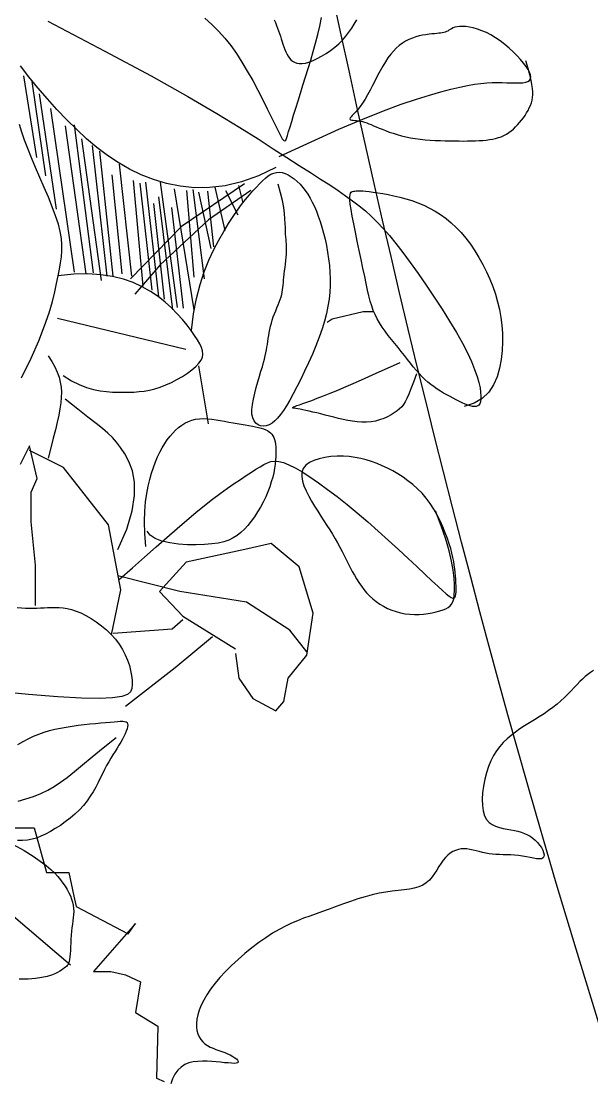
# Model space of a CAD drawing. Header units: metres. Extents: x 10 to 239, y 2 to 253.
# Drawn here: x 92.52 to 95.34, y 127.57 to 132.79 of the extents above; entities that cross this region are included whole.
import ezdxf

# ---------------------------------------------------------------- set-up
doc = ezdxf.new("R2010")
doc.units = ezdxf.units.M
doc.header["$MEASUREMENT"] = 0
doc.layers.add('1', color=7, linetype='Continuous')
doc.layers.add('cot200', color=9, linetype='Continuous')
doc.layers.add('bloques ARBOLES', color=7, linetype='Continuous', true_color=0xb8d897)

# ---------------------------------------------------------------- blocks, each defined once
blk = doc.blocks.new('ARB5')
blk.add_lwpolyline([(776, -3650), (806, -3631), (835, -3610), (862, -3588), (890, -3563), (918, -3536), (947, -3507), (977, -3475), (1008, -3441), (1041, -3407), (1076, -3372), (1114, -3336), (1154, -3301), (1197, -3267), (1242, -3234), (1290, -3202), (1340, -3170), (1391, -3139), (1442, -3108), (1492, -3077), (1541, -3045), (1588, -3012), (1633, -2977), (1675, -2941), (1714, -2902), (1751, -2861), (1784, -2815), (1815, -2766), (1842, -2712), (1867, -2653), (1888, -2588), (1906, -2520), (1920, -2450), (1929, -2380), (1933, -2312), (1931, -2249), (1924, -2191), (1909, -2142), (1888, -2103), (1861, -2072), (1829, -2049), (1794, -2032), (1755, -2019), (1716, -2010), (1675, -2003), (1636, -1996), (1598, -1988), (1561, -1980), (1527, -1969), (1494, -1958), (1463, -1944), (1434, -1928), (1406, -1909), (1381, -1887), (1357, -1863), (1336, -1837), (1318, -1810), (1303, -1783), (1294, -1758), (1290, -1735), (1292, -1717), (1300, -1703), (1316, -1695), (1339, -1693), (1367, -1694), (1400, -1699), (1436, -1706), (1474, -1713), (1515, -1720), (1555, -1727), (1596, -1731), (1636, -1734), (1675, -1735), (1714, -1736), (1752, -1737), (1790, -1739), (1826, -1741), (1862, -1746), (1897, -1752), (1931, -1760), (1965, -1768), (1997, -1777), (2029, -1785), (2061, -1791), (2092, -1796), (2122, -1798), (2152, -1796), (2181, -1790), (2210, -1781), (2238, -1769), (2265, -1752), (2291, -1732), (2315, -1708), (2339, -1679), (2362, -1648), (2384, -1613), (2406, -1577), (2429, -1541), (2455, -1506), (2483, -1473), (2515, -1444), (2551, -1420), (2593, -1401), (2640, -1388), (2691, -1378), (2746, -1370), (2806, -1363), (2869, -1356), (2935, -1347), (3005, -1335), (3077, -1318), (3151, -1298), (3226, -1276), (3302, -1251), (3377, -1224), (3452, -1198), (3524, -1171), (3595, -1146), (3662, -1121), (3728, -1098), (3792, -1075), (3855, -1050), (3917, -1023), (3981, -993), (4047, -958), (4114, -919), (4185, -873), (4257, -823), (4330, -768), (4402, -709), (4473, -648), (4540, -586), (4604, -523), (4662, -461), (4713, -399), (4759, -339), (4797, -281), (4830, -225), (4857, -172), (4878, -120), (4893, -72), (4903, -26), (4907, 17), (4907, 56), (4901, 93), (4892, 126), (4879, 157), (4861, 184), (4841, 208), (4818, 229), (4792, 247), (4763, 263), (4734, 276), (4703, 288), (4672, 299), (4641, 310), (4611, 321), (4582, 333), (4554, 346), (4529, 360), (4508, 374), (4491, 387), (4478, 400), (4471, 412), (4471, 421), (4478, 428), (4492, 432), (4514, 433), (4542, 432), (4575, 429), (4613, 426), (4655, 422), (4700, 417), (4747, 413), (4795, 411), (4844, 410), (4892, 412), (4940, 418), (4985, 429), (5028, 446), (5066, 471), (5101, 503), (5130, 545), (5154, 593), (5174, 647)])
blk = doc.blocks.new('A$C6F4E7DED')
for p, q in [((277.6, 1506.4), (275.4, 1517.6)), ((427.8, 1516.8), (418.4, 1508.6)), ((66.5, 1500.4), (72.2, 1502.5)), ((72.2, 1502.5), (77.6, 1504)), ((77.6, 1504), (82.7, 1505)), ((82.7, 1505), (87.4, 1505.7)), ((87.4, 1505.7), (91.7, 1506)), ((91.7, 1506), (95.5, 1505.9)), ((95.5, 1505.9), (98.8, 1505.5)), ((98.8, 1505.5), (101.6, 1504.8)), ((101.6, 1504.8), (103.9, 1504)), ((103.9, 1504), (106, 1503)), ((106, 1503), (107.8, 1502)), ((232.8, 1509.1), (229.7, 1514.7)), ((236.1, 1503.6), (232.8, 1509.1)), ((239.8, 1498.3), (236.1, 1503.6)), ((280.3, 1495.3), (277.6, 1506.4)), ((332.8, 1503.7), (331.5, 1500.2)), ((334.2, 1507.3), (332.8, 1503.7)), ((335.7, 1511), (334.2, 1507.3)), ((337.4, 1514.7), (335.7, 1511)), ((418.4, 1508.6), (409.8, 1499.9)), ((632.3, 1513), (557.9, 1473.9)), ((42.6, 1487), (48.6, 1491.1)), ((48.6, 1491.1), (54.6, 1494.8)), ((54.6, 1494.8), (60.6, 1497.9)), ((60.6, 1497.9), (66.5, 1500.4)), ((107.8, 1502), (109.4, 1501)), ((109.4, 1501), (111, 1500)), ((111, 1500), (112.6, 1499.2)), ((112.6, 1499.2), (114.3, 1498.5)), ((114.3, 1498.5), (116.1, 1498)), ((116.1, 1498), (118.1, 1497.6)), ((118.1, 1497.6), (120.3, 1497.3)), ((120.3, 1497.3), (122.7, 1497)), ((122.7, 1497), (125.4, 1496.8)), ((125.4, 1496.8), (128.4, 1496.5)), ((128.4, 1496.5), (131.7, 1496.2)), ((131.7, 1496.2), (135.4, 1495.7)), ((135.4, 1495.7), (139.4, 1495.2)), ((139.4, 1495.2), (143.7, 1494.4)), ((143.7, 1494.4), (148.1, 1493.5)), ((148.1, 1493.5), (152.6, 1492.3)), ((152.6, 1492.3), (157.1, 1490.8)), ((157.1, 1490.8), (161.6, 1489)), ((161.6, 1489), (165.9, 1486.8)), ((243.9, 1493.1), (239.8, 1498.3)), ((248.3, 1488.2), (243.9, 1493.1)), ((283.2, 1484.2), (280.3, 1495.3)), ((328, 1489.6), (326.9, 1486.1)), ((329.2, 1493.1), (328, 1489.6)), ((330.3, 1496.7), (329.2, 1493.1)), ((331.5, 1500.2), (330.3, 1496.7)), ((401.7, 1490.8), (394, 1481.1)), ((409.8, 1499.9), (401.7, 1490.8)), ((25.6, 1472.8), (31, 1477.7)), ((31, 1477.7), (36.7, 1482.5)), ((36.7, 1482.5), (42.6, 1487)), ((165.9, 1486.8), (170.1, 1484.2)), ((170.1, 1484.2), (174.1, 1481.2)), ((174.1, 1481.2), (178, 1477.8)), ((178, 1477.8), (181.7, 1473.9)), ((253.1, 1483.4), (248.3, 1488.2)), ((258.3, 1478.9), (253.1, 1483.4)), ((263.8, 1474.7), (258.3, 1478.9)), ((269.6, 1470.7), (263.8, 1474.7)), ((286.3, 1473.1), (283.2, 1484.2)), ((323.4, 1476.1), (322.1, 1473)), ((324.6, 1479.4), (323.4, 1476.1)), ((325.8, 1482.7), (324.6, 1479.4)), ((326.9, 1486.1), (325.8, 1482.7)), ((394, 1481.1), (386.6, 1470.8)), ((6.3, 1451.3), (9.1, 1461)), ((12.1, 1458.3), (16, 1463)), ((16, 1463), (20.6, 1467.8)), ((20.6, 1467.8), (25.6, 1472.8)), ((181.7, 1473.9), (185.3, 1469.7)), ((185.3, 1469.7), (188.9, 1465)), ((188.9, 1465), (192.3, 1459.8)), ((275.4, 1467.2), (269.6, 1470.7)), ((281.1, 1464.2), (275.4, 1467.2)), ((286.6, 1461.6), (281.1, 1464.2)), ((289.5, 1462), (286.3, 1473.1)), ((291.9, 1459.6), (286.6, 1461.6)), ((292.9, 1451.1), (289.5, 1462)), ((315.5, 1462.6), (313.3, 1460.7)), ((317.4, 1464.8), (315.5, 1462.6)), ((319.1, 1467.4), (317.4, 1464.8)), ((320.7, 1470.1), (319.1, 1467.4)), ((322.1, 1473), (320.7, 1470.1)), ((386.6, 1470.8), (379.4, 1459.6)), ((557.9, 1473.9), (497.8, 1441.4)), ((4.1, 1443), (6.3, 1451.3)), ((4.2, 1446.3), (6.1, 1449.9)), ((6.1, 1449.9), (8.8, 1453.9)), ((8.8, 1453.9), (12.1, 1458.3)), ((192.3, 1459.8), (195.8, 1454.3)), ((195.8, 1454.3), (199.1, 1448.3)), ((199.1, 1448.3), (202.5, 1442)), ((296.6, 1458.3), (291.9, 1459.6)), ((296.3, 1440.2), (292.9, 1451.1)), ((300.9, 1457.6), (296.6, 1458.3)), ((304.6, 1457.6), (300.9, 1457.6)), ((307.9, 1458.1), (304.6, 1457.6)), ((310.8, 1459.2), (307.9, 1458.1)), ((313.3, 1460.7), (310.8, 1459.2)), ((372.3, 1447.7), (365.3, 1435.3)), ((379.4, 1459.6), (372.3, 1447.7)), ((657.1, 1440.5), (668.2, 1454.8)), ((1.2, 1430.2), (2.4, 1436.1)), ((2.4, 1436.1), (4.1, 1443)), ((2.7, 1440.1), (3.1, 1443)), ((3.1, 1437.7), (2.7, 1440.1)), ((3.1, 1443), (4.2, 1446.3)), ((4.3, 1435.7), (3.1, 1437.7)), ((6.4, 1434.2), (4.3, 1435.7)), ((9.3, 1433.2), (6.4, 1434.2)), ((202.5, 1442), (205.8, 1435.6)), ((205.8, 1435.6), (209.1, 1429.2)), ((299.7, 1429.5), (296.3, 1440.2)), ((365.3, 1435.3), (358.6, 1422.7)), ((497.8, 1441.4), (449.8, 1414.5)), ((653.4, 1434), (635.3, 1311.5)), ((645.3, 1426.1), (657.1, 1440.5)), ((664.1, 1441.5), (647, 1335)), ((0, 1420.9), (0.4, 1425.2)), ((0, 1417), (0, 1420.9)), ((0.4, 1425.2), (1.2, 1430.2)), ((13, 1432.6), (9.3, 1433.2)), ((17.5, 1432.3), (13, 1432.6)), ((22.5, 1432.3), (17.5, 1432.3)), ((28, 1432.4), (22.5, 1432.3)), ((33.9, 1432.6), (28, 1432.4)), ((40.1, 1432.8), (33.9, 1432.6)), ((46.6, 1432.9), (40.1, 1432.8)), ((53.2, 1432.8), (46.6, 1432.9)), ((60.2, 1432.4), (53.2, 1432.8)), ((67.7, 1431.7), (60.2, 1432.4)), ((75.9, 1430.6), (67.7, 1431.7)), ((85, 1429), (75.9, 1430.6)), ((95.2, 1426.9), (85, 1429)), ((106.8, 1424.2), (95.2, 1426.9)), ((119.8, 1420.8), (106.8, 1424.2)), ((134.7, 1416.6), (119.8, 1420.8)), ((209.1, 1429.2), (212.3, 1422.9)), ((212.3, 1422.9), (215.6, 1416.8)), ((303, 1419), (299.7, 1429.5)), ((358.6, 1422.7), (352.2, 1410.3)), ((633, 1411.8), (645.3, 1426.1)), ((0.3, 1413.4), (0, 1417)), ((1, 1409.9), (0.3, 1413.4)), ((1.9, 1406.5), (1, 1409.9)), ((3.2, 1403.1), (1.9, 1406.5)), ((151.7, 1411.3), (134.7, 1416.6)), ((171.6, 1404.5), (151.7, 1411.3)), ((215.6, 1416.8), (218.7, 1411.2)), ((218.7, 1411.2), (221.9, 1406.1)), ((221.9, 1406.1), (225, 1401.6)), ((306.1, 1409), (303, 1419)), ((309.1, 1399.4), (306.1, 1409)), ((352.2, 1410.3), (346.2, 1398.4)), ((449.8, 1414.5), (412, 1392.5)), ((620.5, 1397.8), (633, 1411.8)), ((643.8, 1418.1), (621.4, 1267.8)), ((4.6, 1399.8), (3.2, 1403.1)), ((6.3, 1396.6), (4.6, 1399.8)), ((8.2, 1393.3), (6.3, 1396.6)), ((10.2, 1390.1), (8.2, 1393.3)), ((194.7, 1395.9), (171.6, 1404.5)), ((221.7, 1385.2), (194.7, 1395.9)), ((225, 1401.6), (228, 1397.8)), ((228, 1397.8), (230.8, 1394.6)), ((230.8, 1394.6), (233.3, 1392)), ((233.3, 1392), (235.4, 1389.8)), ((311.9, 1390.5), (309.1, 1399.4)), ((346.2, 1398.4), (340.8, 1387.5)), ((412, 1392.5), (382.1, 1374.4)), ((628.9, 1398.9), (597.9, 1185.8)), ((607.7, 1384.3), (620.5, 1397.8)), ((12.4, 1387), (10.2, 1390.1)), ((14.7, 1383.9), (12.4, 1387)), ((17.2, 1380.8), (14.7, 1383.9)), ((19.8, 1377.8), (17.2, 1380.8)), ((213.8, 1379.2), (210.8, 1378)), ((216.6, 1380.3), (213.8, 1379.2)), ((219.3, 1381.3), (216.6, 1380.3)), ((222, 1382), (219.3, 1381.3)), ((253, 1371.9), (221.7, 1385.2)), ((224.6, 1382.6), (222, 1382)), ((227.2, 1383), (224.6, 1382.6)), ((229.8, 1383.3), (227.2, 1383)), ((232.2, 1383.5), (229.8, 1383.3)), ((234.4, 1383.8), (232.2, 1383.5)), ((236.2, 1384), (234.4, 1383.8)), ((235.4, 1389.8), (237.1, 1388)), ((237.6, 1384.4), (236.2, 1384)), ((237.1, 1388), (238.2, 1386.7)), ((238.4, 1384.9), (237.6, 1384.4)), ((238.2, 1386.7), (238.7, 1385.6)), ((238.7, 1385.6), (238.4, 1384.9)), ((314.4, 1382.3), (311.9, 1390.5)), ((316.6, 1375.1), (314.4, 1382.3)), ((340.8, 1387.5), (336.1, 1377.9)), ((594.8, 1371.5), (607.7, 1384.3)), ((666.2, 1368.3), (669.3, 1378.2)), ((22.5, 1375), (19.8, 1377.8)), ((25.3, 1372.3), (22.5, 1375)), ((28.2, 1369.8), (25.3, 1372.3)), ((31.3, 1367.6), (28.2, 1369.8)), ((34.5, 1365.5), (31.3, 1367.6)), ((37.9, 1363.8), (34.5, 1365.5)), ((177, 1365.1), (171.4, 1363.5)), ((182.3, 1366.7), (177, 1365.1)), ((187.3, 1368.4), (182.3, 1366.7)), ((192, 1370.2), (187.3, 1368.4)), ((196.4, 1371.9), (192, 1370.2)), ((200.4, 1373.6), (196.4, 1371.9)), ((204.2, 1375.2), (200.4, 1373.6)), ((207.6, 1376.6), (204.2, 1375.2)), ((210.8, 1378), (207.6, 1376.6)), ((289.2, 1355.8), (253, 1371.9)), ((318.4, 1368.9), (316.6, 1375.1)), ((319.9, 1363.8), (318.4, 1368.9)), ((332.2, 1369.9), (329.1, 1363.9)), ((336.1, 1377.9), (332.2, 1369.9)), ((382.1, 1374.4), (358.3, 1359.3)), ((597.9, 1377.6), (573.4, 1184.7)), ((581.8, 1359.4), (594.8, 1371.5)), ((609.7, 1376.5), (583, 1183.6)), ((662.7, 1357.9), (666.2, 1368.3)), ((41.3, 1362.3), (37.9, 1363.8)), ((44.9, 1361.1), (41.3, 1362.3)), ((48.7, 1360), (44.9, 1361.1)), ((52.6, 1359.2), (48.7, 1360)), ((56.7, 1358.5), (52.6, 1359.2)), ((60.9, 1357.9), (56.7, 1358.5)), ((65.4, 1357.5), (60.9, 1357.9)), ((70, 1357.2), (65.4, 1357.5)), ((74.8, 1356.9), (70, 1357.2)), ((79.8, 1356.8), (74.8, 1356.9)), ((85, 1356.7), (79.8, 1356.8)), ((90.4, 1356.6), (85, 1356.7)), ((96.1, 1356.7), (90.4, 1356.6)), ((101.9, 1356.7), (96.1, 1356.7)), ((107.9, 1356.8), (101.9, 1356.7)), ((114.2, 1357), (107.9, 1356.8)), ((120.6, 1357.2), (114.2, 1357)), ((127.2, 1357.5), (120.6, 1357.2)), ((133.7, 1357.8), (127.2, 1357.5)), ((140.3, 1358.3), (133.7, 1357.8)), ((146.9, 1359), (140.3, 1358.3)), ((153.3, 1359.8), (146.9, 1359)), ((159.6, 1360.9), (153.3, 1359.8)), ((165.6, 1362.1), (159.6, 1360.9)), ((171.4, 1363.5), (165.6, 1362.1)), ((330.8, 1336.4), (289.2, 1355.8)), ((321.1, 1360.1), (319.9, 1363.8)), ((322.2, 1357.6), (321.1, 1360.1)), ((323.4, 1356.7), (322.2, 1357.6)), ((324.9, 1357.4), (323.4, 1356.7)), ((326.7, 1359.7), (324.9, 1357.4)), ((329.1, 1363.9), (326.7, 1359.7)), ((358.3, 1359.3), (338.4, 1346.5)), ((574.5, 1350.9), (555.3, 1180.4)), ((588.3, 1359.5), (562.8, 1175.1)), ((568.5, 1348.2), (581.8, 1359.4)), ((658.6, 1346.7), (662.7, 1357.9)), ((338.4, 1346.5), (320.6, 1335)), ((540.7, 1328.5), (554.8, 1337.9)), ((564.9, 1343.5), (547.8, 1180.4)), ((554.8, 1337.9), (568.5, 1348.2)), ((653.8, 1334.7), (658.6, 1346.7)), ((304.5, 1324.8), (290, 1315.5)), ((320.6, 1335), (304.5, 1324.8)), ((539.3, 1326.4), (523.3, 1180.4)), ((526, 1320.1), (540.7, 1328.5)), ((648.5, 1322.2), (653.8, 1334.7)), ((290, 1315.5), (276.8, 1307.1)), ((315.1, 1310.2), (311.2, 1307.4)), ((319, 1312.6), (315.1, 1310.2)), ((323, 1314.4), (319, 1312.6)), ((326.8, 1315.5), (323, 1314.4)), ((330.6, 1316), (326.8, 1315.5)), ((334.3, 1315.8), (330.6, 1316)), ((337.9, 1314.9), (334.3, 1315.8)), ((334.9, 1322.3), (357.8, 1311.2)), ((341.5, 1313.3), (337.9, 1314.9)), ((345, 1311.1), (341.5, 1313.3)), ((348.7, 1308.3), (345, 1311.1)), ((357.8, 1311.2), (379.9, 1303.3)), ((494.6, 1306.4), (510.7, 1312.7)), ((510.7, 1312.7), (526, 1320.1)), ((548.9, 1312.6), (536.1, 1183.6)), ((637.2, 1296.3), (642.9, 1309.3)), ((642.9, 1309.3), (648.5, 1322.2)), ((264.9, 1299.4), (254, 1292.2)), ((276.8, 1307.1), (264.9, 1299.4)), ((300.1, 1296.3), (296.7, 1292)), ((303.6, 1300.3), (300.1, 1296.3)), ((307.3, 1304.1), (303.6, 1300.3)), ((311.2, 1307.4), (307.3, 1304.1)), ((328.9, 1289.1), (332.1, 1300.4)), ((352.4, 1304.9), (348.7, 1308.3)), ((356.4, 1301), (352.4, 1304.9)), ((360.5, 1296.7), (356.4, 1301)), ((364.9, 1291.8), (360.5, 1296.7)), ((376.1, 1300.9), (458.2, 1245.4)), ((383.6, 1298.7), (378.2, 1276.3)), ((379.9, 1303.3), (401.2, 1298.3)), ((401.2, 1298.3), (421.6, 1295.9)), ((414.5, 1296.6), (401.7, 1240.1)), ((421.6, 1295.9), (441.1, 1295.8)), ((441.1, 1295.8), (459.8, 1297.7)), ((459.8, 1297.7), (477.6, 1301.3)), ((486, 1303), (463.6, 1139.9)), ((477.6, 1301.3), (494.6, 1306.4)), ((505.2, 1303), (488.1, 1153.8)), ((512.6, 1301.9), (496.6, 1162.3)), ((521.2, 1305.1), (508.4, 1167.7)), ((631.7, 1283.4), (637.2, 1296.3)), ((173.5, 1283.6), (165.6, 1281.4)), ((181.3, 1285.4), (173.5, 1283.6)), ((188.7, 1287), (181.3, 1285.4)), ((195.7, 1288.3), (188.7, 1287)), ((202.3, 1289.3), (195.7, 1288.3)), ((208.2, 1290.2), (202.3, 1289.3)), ((213.3, 1290.9), (208.2, 1290.2)), ((217.8, 1291.3), (213.3, 1290.9)), ((221.7, 1291.7), (217.8, 1291.3)), ((225, 1291.8), (221.7, 1291.7)), ((227.8, 1291.8), (225, 1291.8)), ((230.2, 1291.7), (227.8, 1291.8)), ((232.2, 1291.5), (230.2, 1291.7)), ((234, 1291.2), (232.2, 1291.5)), ((235.5, 1290.7), (234, 1291.2)), ((244.1, 1285.4), (235, 1278.8)), ((236.7, 1290), (235.5, 1290.7)), ((237.7, 1288.7), (236.7, 1290)), ((238.4, 1286.7), (237.7, 1288.7)), ((238.7, 1283.8), (238.4, 1286.7)), ((238.5, 1279.8), (238.7, 1283.8)), ((254, 1292.2), (244.1, 1285.4)), ((290.5, 1282.3), (287.6, 1277)), ((293.5, 1287.3), (290.5, 1282.3)), ((296.7, 1292), (293.5, 1287.3)), ((326.6, 1279), (328.9, 1289.1)), ((369.6, 1286.5), (364.9, 1291.8)), ((367.6, 1292.3), (423, 1254)), ((374.5, 1280.5), (369.6, 1286.5)), ((400.6, 1292.3), (384.6, 1260.4)), ((424.1, 1291.3), (416.6, 1218.8)), ((435.8, 1290.2), (419.8, 1216.7)), ((443.3, 1293.4), (428.4, 1177.2)), ((467.8, 1294.5), (442.2, 1136.8)), ((451.8, 1292.3), (442.2, 1179.4)), ((488.1, 1283.8), (470, 1136.8)), ((626.6, 1271), (631.7, 1283.4)), ((134.6, 1269.3), (127.3, 1265.2)), ((142.1, 1272.9), (134.6, 1269.3)), ((149.8, 1276.1), (142.1, 1272.9)), ((157.7, 1279), (149.8, 1276.1)), ((165.6, 1281.4), (157.7, 1279)), ((226.5, 1272.3), (218.4, 1265.6)), ((235, 1278.8), (226.5, 1272.3)), ((237, 1267.4), (238, 1274.4)), ((238, 1274.4), (238.5, 1279.8)), ((284.9, 1271.4), (282.3, 1265.3)), ((287.6, 1277), (284.9, 1271.4)), ((323.9, 1262.2), (324.9, 1270.1)), ((324.9, 1270.1), (326.6, 1279)), ((379.7, 1273.8), (374.5, 1280.5)), ((385.1, 1266.4), (379.7, 1273.8)), ((471, 1270), (456.1, 1138.9)), ((494.5, 1275.3), (480.6, 1150.6)), ((622.2, 1259.2), (626.6, 1271)), ((113.2, 1255.7), (106.5, 1250.1)), ((120.2, 1260.7), (113.2, 1255.7)), ((127.3, 1265.2), (120.2, 1260.7)), ((210.6, 1258.6), (202.9, 1251.1)), ((218.4, 1265.6), (210.6, 1258.6)), ((233.6, 1248.8), (235.5, 1258.8)), ((235.5, 1258.8), (237, 1267.4)), ((279.9, 1258.8), (277.5, 1251.9)), ((282.3, 1265.3), (279.9, 1258.8)), ((322.9, 1249.3), (323.2, 1255.3)), ((323.2, 1255.3), (323.9, 1262.2)), ((390.9, 1258.2), (385.1, 1266.4)), ((396.8, 1249), (390.9, 1258.2)), ((618.6, 1248.4), (622.2, 1259.2)), ((99.9, 1244), (93.5, 1237.3)), ((106.5, 1250.1), (99.9, 1244)), ((195.2, 1242.8), (187.1, 1233.5)), ((202.9, 1251.1), (195.2, 1242.8)), ((231.4, 1237.8), (233.6, 1248.8)), ((275.2, 1244.6), (273, 1236.8)), ((277.5, 1251.9), (275.2, 1244.6)), ((322.5, 1239.4), (322.7, 1244)), ((322.7, 1244), (322.9, 1249.3)), ((403.1, 1238.8), (396.8, 1249)), ((423, 1254), (486, 1195.4)), ((458.2, 1245.4), (524.4, 1177.2)), ((616.2, 1238.6), (618.6, 1248.4)), ((87.3, 1229.9), (81.4, 1222.1)), ((93.5, 1237.3), (87.3, 1229.9)), ((187.1, 1233.5), (178.7, 1223.2)), ((229, 1226.1), (231.4, 1237.8)), ((271, 1228.8), (269.2, 1220.5)), ((273, 1236.8), (271, 1228.8)), ((321.5, 1225.5), (321.8, 1228.5)), ((321.8, 1228.5), (322.1, 1231.8)), ((322.1, 1231.8), (322.3, 1235.4)), ((322.3, 1235.4), (322.5, 1239.4)), ((409.5, 1227.6), (403.1, 1238.8)), ((416.1, 1215.2), (409.5, 1227.6)), ((614, 1221.4), (614.6, 1229.7)), ((614.6, 1229.7), (616.2, 1238.6)), ((75.7, 1213.7), (70.3, 1204.9)), ((81.4, 1222.1), (75.7, 1213.7)), ((178.7, 1223.2), (169.6, 1211.5)), ((223.9, 1202.3), (226.5, 1214.2)), ((226.5, 1214.2), (229, 1226.1)), ((269.2, 1220.5), (267.6, 1212)), ((321, 1216.4), (321.1, 1219.6)), ((321, 1213), (321, 1216.4)), ((321.2, 1209.2), (321, 1213)), ((321.1, 1219.6), (321.2, 1222.5)), ((321.2, 1222.5), (321.5, 1225.5)), ((422.4, 1201.5), (416.1, 1215.2)), ((614.1, 1213.6), (614, 1221.4)), ((614.8, 1205.8), (614.1, 1213.6)), ((70.3, 1204.9), (65.2, 1195.7)), ((169.6, 1211.5), (159.8, 1198.3)), ((221.5, 1190.9), (223.9, 1202.3)), ((266.3, 1203.3), (265.2, 1194.6)), ((267.6, 1212), (266.3, 1203.3)), ((321.6, 1205.1), (321.2, 1209.2)), ((322, 1200.8), (321.6, 1205.1)), ((322.5, 1196.4), (322, 1200.8)), ((428.5, 1186.3), (422.4, 1201.5)), ((615.9, 1198), (614.8, 1205.8)), ((60.5, 1186.3), (56.2, 1176.7)), ((65.2, 1195.7), (60.5, 1186.3)), ((159.8, 1198.3), (149.5, 1184)), ((219.2, 1180.3), (221.5, 1190.9)), ((264.5, 1185.8), (264.2, 1177.1)), ((265.2, 1194.6), (264.5, 1185.8)), ((323.1, 1191.9), (322.5, 1196.4)), ((323.6, 1187.5), (323.1, 1191.9)), ((324.1, 1183.3), (323.6, 1187.5)), ((433.9, 1169.7), (428.5, 1186.3)), ((486, 1195.4), (519, 1157)), ((617.4, 1189.8), (615.9, 1198)), ((619.1, 1180.9), (617.4, 1189.8)), ((56.2, 1176.7), (52.3, 1166.9)), ((149.5, 1184), (139, 1168.9)), ((217.2, 1170.9), (219.2, 1180.3)), ((264.2, 1177.1), (264.2, 1168.4)), ((324.6, 1179.3), (324.1, 1183.3)), ((325, 1175.6), (324.6, 1179.3)), ((325.3, 1172.1), (325, 1175.6)), ((325.5, 1168.9), (325.3, 1172.1)), ((509.4, 1166.7), (521.1, 1172.1)), ((521.1, 1172.1), (533.9, 1176.6)), ((533.9, 1176.6), (547.9, 1180.1)), ((547.9, 1180.1), (563.3, 1182.4)), ((563.3, 1182.4), (580.2, 1183.4)), ((580.2, 1183.4), (598.7, 1183)), ((598.7, 1183), (619, 1181)), ((621, 1171.1), (619.1, 1180.9)), ((52.3, 1166.9), (48.9, 1157.1)), ((139, 1168.9), (128.5, 1153.3)), ((213.7, 1154.9), (215.4, 1162.4)), ((215.4, 1162.4), (217.2, 1170.9)), ((264.2, 1168.4), (264.7, 1159.6)), ((264.7, 1159.6), (265.7, 1150.6)), ((325.9, 1165.8), (325.5, 1168.9)), ((326.3, 1162.8), (325.9, 1165.8)), ((326.8, 1159.8), (326.3, 1162.8)), ((327.4, 1156.7), (326.8, 1159.8)), ((438.7, 1151.5), (433.9, 1169.7)), ((488.7, 1153.9), (498.6, 1160.6)), ((498.6, 1160.6), (509.4, 1166.7)), ((623.3, 1160.1), (621, 1171.1)), ((626.5, 1147.5), (623.3, 1160.1)), ((46, 1147.2), (43.6, 1137.1)), ((48.9, 1157.1), (46, 1147.2)), ((128.5, 1153.3), (118.2, 1137.5)), ((210.1, 1141.8), (211.9, 1148.1)), ((211.9, 1148.1), (213.7, 1154.9)), ((265.7, 1150.6), (267.1, 1141.4)), ((328.3, 1153.5), (327.4, 1156.7)), ((329.4, 1150.2), (328.3, 1153.5)), ((330.8, 1146.6), (329.4, 1150.2)), ((332.2, 1143), (330.8, 1146.6)), ((442.5, 1131.5), (438.7, 1151.5)), ((471.2, 1139.2), (479.6, 1146.7)), ((479.6, 1146.7), (488.7, 1153.9)), ((630.8, 1132.9), (626.5, 1147.5)), ((43.6, 1137.1), (41.7, 1126.9)), ((118.2, 1137.5), (108.5, 1122.1)), ((203.1, 1125.1), (205.8, 1130.5)), ((205.8, 1130.5), (208.1, 1136)), ((208.1, 1136), (210.1, 1141.8)), ((208.3, 1134.2), (221.1, 1134.2)), ((221.1, 1134.2), (261.7, 1124.6)), ((267.1, 1141.4), (269.1, 1131.9)), ((269.1, 1131.9), (271.7, 1122.1)), ((333.7, 1139.2), (332.2, 1143)), ((335.3, 1135.3), (333.7, 1139.2)), ((336.9, 1131.4), (335.3, 1135.3)), ((338.4, 1127.4), (336.9, 1131.4)), ((445.1, 1109.6), (442.5, 1131.5)), ((456.9, 1124), (463.7, 1131.6)), ((463.7, 1131.6), (471.2, 1139.2)), ((636.6, 1116), (630.8, 1132.9)), ((40.4, 1116.5), (39.7, 1105.8)), ((41.7, 1126.9), (40.4, 1116.5)), ((108.5, 1122.1), (99.6, 1107.2)), ((196.5, 1114.2), (200, 1119.7)), ((200, 1119.7), (203.1, 1125.1)), ((261.7, 1124.6), (268.1, 1120.3)), ((271.7, 1122.1), (274.8, 1111.8)), ((339.7, 1123.3), (338.4, 1127.4)), ((340.9, 1119.3), (339.7, 1123.3)), ((341.9, 1115.2), (340.9, 1119.3)), ((445.6, 1109.7), (450.9, 1116.7)), ((450.9, 1116.7), (456.9, 1124)), ((452.6, 1085.1), (620, 1125.6)), ((39.7, 1105.8), (39.6, 1094.8)), ((99.6, 1107.2), (91.8, 1093.3)), ((184.4, 1098), (188.6, 1103.4)), ((188.6, 1103.4), (192.7, 1108.8)), ((192.7, 1108.8), (196.5, 1114.2)), ((274.8, 1111.8), (278.6, 1101)), ((342.8, 1111.1), (341.9, 1115.2)), ((343.6, 1107.1), (342.8, 1111.1)), ((344.3, 1103.1), (343.6, 1107.1)), ((344.9, 1099.2), (344.3, 1103.1)), ((437.2, 1097.5), (441, 1103.3)), ((441, 1103.3), (445.6, 1109.7)), ((644.3, 1096.5), (636.6, 1116)), ((39.6, 1094.8), (40.1, 1083.6)), ((91.8, 1093.3), (85.3, 1080.6)), ((175.8, 1087.4), (180.1, 1092.7)), ((180.1, 1092.7), (184.4, 1098)), ((278.6, 1101), (282.9, 1090)), ((282.9, 1090), (287.5, 1078.8)), ((345.5, 1095.4), (344.9, 1099.2)), ((346.1, 1091.7), (345.5, 1095.4)), ((346.7, 1088.1), (346.1, 1091.7)), ((431.9, 1087.5), (434.1, 1092.2)), ((434.1, 1092.2), (437.2, 1097.5)), ((654.2, 1073.9), (644.3, 1096.5)), ((40.1, 1083.6), (41.2, 1072)), ((85.3, 1080.6), (80.1, 1069.2)), ((163.6, 1072.1), (167.5, 1077.1)), ((167.5, 1077.1), (171.6, 1082.2)), ((171.6, 1082.2), (175.8, 1087.4)), ((287.5, 1078.8), (292.5, 1067.6)), ((347.4, 1084.5), (346.7, 1088.1)), ((348.1, 1080.7), (347.4, 1084.5)), ((349, 1076.8), (348.1, 1080.7)), ((350, 1072.6), (349, 1076.8)), ((430.2, 1079), (430.6, 1083.1)), ((430.9, 1075), (430.2, 1079)), ((430.6, 1083.1), (431.9, 1087.5)), ((432.6, 1071.1), (430.9, 1075)), ((632.1, 1076.6), (627.2, 1069.2)), ((41.2, 1072), (43.3, 1060.5)), ((80.1, 1069.2), (75.9, 1059)), ((152.2, 1058.1), (156, 1062.6)), ((156, 1062.6), (159.7, 1067.3)), ((159.7, 1067.3), (163.6, 1072.1)), ((189.4, 1060.8), (173.1, 1068.1)), ((292.5, 1067.6), (297.6, 1056.7)), ((351.3, 1067.9), (350, 1072.6)), ((352.7, 1062.6), (351.3, 1067.9)), ((354.5, 1056.7), (352.7, 1062.6)), ((422.7, 988.2), (435.5, 1063.8)), ((435.5, 1067), (432.6, 1071.1)), ((439.5, 1062.8), (435.5, 1067)), ((444.6, 1058.5), (439.5, 1062.8)), ((623.3, 1062.3), (620.2, 1055.6)), ((627.2, 1069.2), (623.3, 1062.3)), ((666.7, 1047.9), (654.2, 1073.9)), ((43.3, 1060.5), (46.6, 1049.3)), ((46.6, 1049.3), (51.3, 1038.8)), ((72.7, 1050), (70.5, 1042.1)), ((75.9, 1059), (72.7, 1050)), ((140.8, 1046.1), (144.6, 1049.8)), ((144.6, 1049.8), (148.4, 1053.9)), ((148.4, 1053.9), (152.2, 1058.1)), ((151.8, 1053.2), (155.8, 1042.3)), ((204.5, 1054), (189.4, 1060.8)), ((218.5, 1047.8), (204.5, 1054)), ((231.4, 1042.1), (218.5, 1047.8)), ((297.6, 1056.7), (302.7, 1046.2)), ((356.4, 1050.1), (354.5, 1056.7)), ((358.6, 1043), (356.4, 1050.1)), ((450.5, 1054.2), (444.6, 1058.5)), ((457, 1050), (450.5, 1054.2)), ((464, 1046), (457, 1050)), ((612.6, 1051), (601.7, 1044.3)), ((617.8, 1049), (616.2, 1042.6)), ((620.2, 1055.6), (617.8, 1049)), ((51.3, 1038.8), (57.6, 1029.4)), ((68.9, 1035.2), (68.1, 1029.3)), ((70.5, 1042.1), (68.9, 1035.2)), ((124.6, 1033.5), (128.7, 1036.3)), ((128.7, 1036.3), (132.8, 1039.3)), ((132.8, 1039.3), (136.8, 1042.5)), ((136.8, 1042.5), (140.8, 1046.1)), ((155.8, 1042.3), (159.1, 1033.6)), ((243.3, 1036.9), (231.4, 1042.1)), ((254.2, 1032.2), (243.3, 1036.9)), ((302.7, 1046.2), (307.7, 1036.4)), ((307.7, 1036.4), (312.5, 1027.2)), ((360.7, 1035.5), (358.6, 1043)), ((362.7, 1027.9), (360.7, 1035.5)), ((471.3, 1042.2), (464, 1046)), ((478.7, 1038.9), (471.3, 1042.2)), ((486, 1036.1), (478.7, 1038.9)), ((493.1, 1033.9), (486, 1036.1)), ((499.9, 1032.2), (493.1, 1033.9)), ((581.9, 1035.4), (572.8, 1032.7)), ((591.5, 1039.2), (581.9, 1035.4)), ((601.7, 1044.3), (591.5, 1039.2)), ((615.2, 1036.1), (614.8, 1029.4)), ((616.2, 1042.6), (615.2, 1036.1)), ((57.6, 1029.4), (66, 1021.3)), ((66, 1021.3), (76.5, 1015.1)), ((68.1, 1029.3), (67.7, 1024.3)), ((67.7, 1024.3), (67.8, 1020.2)), ((67.8, 1020.2), (68.3, 1016.9)), ((99.8, 1019.3), (103.8, 1021.4)), ((103.8, 1021.4), (107.9, 1023.6)), ((107.9, 1023.6), (112.1, 1025.9)), ((112.1, 1025.9), (116.3, 1028.3)), ((116.3, 1028.3), (120.5, 1030.8)), ((120.5, 1030.8), (124.6, 1033.5)), ((159.1, 1033.6), (161.8, 1026.6)), ((161.8, 1026.6), (164.2, 1021.1)), ((164.2, 1021.1), (166.3, 1016.8)), ((264.2, 1028.1), (254.2, 1032.2)), ((273.1, 1024.5), (264.2, 1028.1)), ((281.2, 1021.4), (273.1, 1024.5)), ((288.3, 1018.7), (281.2, 1021.4)), ((312.5, 1027.2), (317, 1019.1)), ((364.4, 1020.4), (362.7, 1027.9)), ((365.7, 1013.2), (364.4, 1020.4)), ((506.7, 1030.9), (499.9, 1032.2)), ((513.4, 1030.1), (506.7, 1030.9)), ((520.1, 1029.6), (513.4, 1030.1)), ((526.9, 1029.3), (520.1, 1029.6)), ((533.8, 1029.3), (526.9, 1029.3)), ((540.9, 1029.4), (533.8, 1029.3)), ((548.3, 1029.6), (540.9, 1029.4)), ((556.1, 1030.1), (548.3, 1029.6)), ((564.2, 1031), (556.1, 1030.1)), ((572.8, 1032.7), (564.2, 1031)), ((593.4, 1007.2), (609.9, 1020.1)), ((614.8, 1029.4), (614.9, 1022.6)), ((614.9, 1022.6), (615.5, 1015.4)), ((68.3, 1016.9), (69.1, 1014.4)), ((69.1, 1014.4), (70.4, 1012.6)), ((70.4, 1012.6), (71.9, 1011.4)), ((71.9, 1011.4), (73.9, 1010.7)), ((73.9, 1010.7), (76.2, 1010.6)), ((76.2, 1010.6), (78.8, 1010.9)), ((76.5, 1015.1), (89.5, 1010.9)), ((78.8, 1010.9), (81.7, 1011.6)), ((81.7, 1011.6), (84.9, 1012.6)), ((84.9, 1012.6), (88.3, 1013.9)), ((88.3, 1013.9), (92, 1015.5)), ((92, 1015.5), (95.8, 1017.3)), ((95.8, 1017.3), (99.8, 1019.3)), ((166.3, 1016.8), (168.5, 1013.3)), ((168.5, 1013.3), (170.9, 1010.4)), ((170.9, 1010.4), (173.7, 1007.7)), ((173.7, 1007.7), (176.9, 1005)), ((294.5, 1016.5), (288.3, 1018.7)), ((299.8, 1014.6), (294.5, 1016.5)), ((295.9, 1005.6), (299.9, 1006.5)), ((304.2, 1013.1), (299.8, 1014.6)), ((299.9, 1006.5), (303.5, 1007.1)), ((303.5, 1007.1), (306.6, 1007.6)), ((307.7, 1011.9), (304.2, 1013.1)), ((306.6, 1007.6), (309.2, 1008)), ((310.4, 1010.9), (307.7, 1011.9)), ((309.2, 1008), (311.2, 1008.4)), ((312.2, 1010.2), (310.4, 1010.9)), ((311.2, 1008.4), (312.5, 1008.7)), ((313.1, 1009.6), (312.2, 1010.2)), ((312.5, 1008.7), (313.2, 1009.1)), ((313.2, 1009.1), (313.1, 1009.6)), ((317, 1019.1), (321.2, 1011.8)), ((321.2, 1011.8), (325.2, 1005.5)), ((366.3, 1006.6), (365.7, 1013.2)), ((366.2, 1000.8), (366.3, 1006.6)), ((580.2, 996.9), (593.4, 1007.2)), ((615.5, 1015.4), (616.6, 1007.7)), ((616.6, 1007.7), (618.1, 999.4)), ((176.9, 1005), (180.7, 1002.3)), ((180.7, 1002.3), (184.9, 999.8)), ((184.9, 999.8), (189.5, 997.3)), ((189.5, 997.3), (194.5, 995.2)), ((194.5, 995.2), (199.8, 993.3)), ((199.8, 993.3), (205.3, 991.8)), ((235.1, 991.6), (241.2, 992.6)), ((241.2, 992.6), (247.3, 993.9)), ((247.3, 993.9), (253.4, 995.2)), ((253.4, 995.2), (259.4, 996.7)), ((259.4, 996.7), (265.2, 998.2)), ((265.2, 998.2), (270.9, 999.6)), ((270.9, 999.6), (276.5, 1001)), ((276.5, 1001), (281.8, 1002.3)), ((281.8, 1002.3), (286.8, 1003.5)), ((286.8, 1003.5), (291.5, 1004.7)), ((291.5, 1004.7), (295.9, 1005.6)), ((325.2, 1005.5), (329.1, 1000.1)), ((329.1, 1000.1), (332.8, 995.5)), ((332.8, 995.5), (336.5, 991.9)), ((363.5, 991.9), (365.2, 995.9)), ((365.2, 995.9), (366.2, 1000.8)), ((407.5, 992.5), (401.9, 991.5)), ((413.1, 993.4), (407.5, 992.5)), ((418.7, 994.2), (413.1, 993.4)), ((424.2, 994.7), (418.7, 994.2)), ((429.5, 994.9), (424.2, 994.7)), ((434.7, 994.8), (429.5, 994.9)), ((439.8, 994.1), (434.7, 994.8)), ((444.6, 993), (439.8, 994.1)), ((449.2, 991.3), (444.6, 993)), ((569.5, 988.7), (580.2, 996.9)), ((618.1, 999.4), (620.1, 990.3)), ((205.3, 991.8), (211, 990.8)), ((211, 990.8), (216.9, 990.4)), ((216.9, 990.4), (222.9, 990.4)), ((222.9, 990.4), (228.9, 990.8)), ((228.9, 990.8), (235.1, 991.6)), ((336.5, 991.9), (340.1, 989)), ((340.1, 989), (343.8, 986.9)), ((343.8, 986.9), (347.6, 985.7)), ((345.9, 979.3), (343.8, 977.9)), ((348.3, 980.4), (345.9, 979.3)), ((347.6, 985.7), (351.3, 985.2)), ((351.1, 981.5), (348.3, 980.4)), ((354.1, 982.5), (351.1, 981.5)), ((351.3, 985.2), (354.9, 985.6)), ((357.6, 983.4), (354.1, 982.5)), ((354.9, 985.6), (358.2, 986.8)), ((361.5, 984.2), (357.6, 983.4)), ((358.2, 986.8), (361.1, 988.9)), ((361.1, 988.9), (363.5, 991.9)), ((365.7, 985.1), (361.5, 984.2)), ((370.2, 985.9), (365.7, 985.1)), ((375.1, 986.8), (370.2, 985.9)), ((380.1, 987.6), (375.1, 986.8)), ((385.4, 988.5), (380.1, 987.6)), ((390.8, 989.5), (385.4, 988.5)), ((396.3, 990.4), (390.8, 989.5)), ((401.9, 991.5), (396.3, 990.4)), ((453.6, 989.2), (449.2, 991.3)), ((457.8, 986.6), (453.6, 989.2)), ((461.9, 983.5), (457.8, 986.6)), ((465.8, 980), (461.9, 983.5)), ((469.5, 976.2), (465.8, 980)), ((554.1, 976), (561, 981.9)), ((561, 981.9), (569.5, 988.7)), ((620.1, 990.3), (622.5, 980.3)), ((622.5, 980.3), (625.3, 969.3)), ((336.1, 964.9), (335.5, 961.7)), ((336.9, 967.7), (336.1, 964.9)), ((337.9, 970.3), (336.9, 967.7)), ((339.1, 972.6), (337.9, 970.3)), ((340.4, 974.6), (339.1, 972.6)), ((342, 976.4), (340.4, 974.6)), ((343.8, 977.9), (342, 976.4)), ((473.1, 971.9), (469.5, 976.2)), ((476.6, 967.3), (473.1, 971.9)), ((479.9, 962.4), (476.6, 967.3)), ((542.9, 964.4), (548.3, 970.4)), ((548.3, 970.4), (554.1, 976)), ((625.3, 969.3), (628.5, 957)), ((335.1, 958.2), (334.9, 954.3)), ((334.9, 954.3), (334.9, 950.2)), ((335.5, 961.7), (335.1, 958.2)), ((483.2, 957), (479.9, 962.4)), ((486.2, 951.3), (483.2, 957)), ((489.2, 945.1), (486.2, 951.3)), ((532, 949.1), (537.6, 957.5)), ((537.6, 957.5), (542.9, 964.4)), ((611.9, 931.2), (656.3, 953.4)), ((628.5, 957), (632.1, 943.3)), ((646.2, 917.1), (656.3, 959.5)), ((656.3, 959.5), (668.5, 935.3)), ((203.2, 936.4), (210.2, 939)), ((210.2, 939), (217.2, 941.3)), ((217.2, 941.3), (224.4, 943.1)), ((224.4, 943.1), (231.7, 944.5)), ((231.7, 944.5), (239.3, 945.5)), ((239.3, 945.5), (247.1, 946)), ((247.1, 946), (255.2, 946)), ((255.2, 946), (263.3, 945.5)), ((263.3, 945.5), (271.2, 944.4)), ((271.2, 944.4), (278.7, 942.7)), ((278.7, 942.7), (285.5, 940.5)), ((285.5, 940.5), (291.3, 937.6)), ((291.3, 937.6), (296, 934.1)), ((325.2, 937.7), (318.2, 934.9)), ((331.3, 939.2), (325.2, 937.7)), ((336.6, 939.6), (331.3, 939.2)), ((334.9, 950.2), (335, 945.7)), ((335, 945.7), (335.4, 940.9)), ((335.4, 940.9), (336, 935.7)), ((341.5, 939), (336.6, 939.6)), ((346.1, 937.5), (341.5, 939)), ((350.7, 935.2), (346.1, 937.5)), ((492, 938.5), (489.2, 945.1)), ((494.7, 931.4), (492, 938.5)), ((522.2, 926.7), (526.6, 938.9)), ((526.6, 938.9), (532, 949.1)), ((176, 922.8), (182.7, 926.7)), ((182.7, 926.7), (189.5, 930.2)), ((189.5, 930.2), (196.4, 933.5)), ((196.4, 933.5), (203.2, 936.4)), ((300.8, 925.5), (290.6, 919)), ((296, 934.1), (299.3, 929.9)), ((299.3, 929.9), (301.1, 925)), ((310, 930.9), (300.8, 925.5)), ((301.1, 925), (301.4, 919.5)), ((318.2, 934.9), (310, 930.9)), ((336, 935.7), (336.8, 930.2)), ((336.8, 930.2), (337.9, 924.5)), ((337.9, 924.5), (339.2, 918.6)), ((355.6, 932.3), (350.7, 935.2)), ((361, 928.9), (355.6, 932.3)), ((367, 925), (361, 928.9)), ((373.8, 920.7), (367, 925)), ((497.2, 923.8), (494.7, 931.4)), ((499.6, 915.7), (497.2, 923.8)), ((519.5, 912), (522.2, 926.7)), ((553.3, 856.5), (611.9, 931.2)), ((156.4, 909), (162.8, 914)), ((162.8, 914), (169.3, 918.6)), ((169.3, 918.6), (176, 922.8)), ((279.5, 911.4), (267.7, 902.8)), ((290.6, 919), (279.5, 911.4)), ((300.4, 913.6), (298.5, 907.3)), ((301.4, 919.5), (300.4, 913.6)), ((339.2, 918.6), (341, 912.4)), ((341, 912.4), (343, 906.1)), ((381.2, 915.8), (373.8, 920.7)), ((389.3, 910.4), (381.2, 915.8)), ((398.1, 904.3), (389.3, 910.4)), ((501.7, 906.9), (499.6, 915.7)), ((519.3, 894.8), (519.5, 912)), ((654.3, 898.9), (646.2, 917.1)), ((139, 891.2), (144.5, 897.6)), ((144.5, 897.6), (150.3, 903.5)), ((150.3, 903.5), (156.4, 909)), ((267.7, 902.8), (255.2, 893.3)), ((295.7, 900.8), (292.3, 894.1)), ((298.5, 907.3), (295.7, 900.8)), ((343, 906.1), (345.5, 899.6)), ((345.5, 899.6), (348.3, 893)), ((407.5, 897.5), (398.1, 904.3)), ((417.5, 890), (407.5, 897.5)), ((503.5, 897.2), (501.7, 906.9)), ((505, 886.4), (503.5, 897.2)), ((654.3, 860.6), (654.3, 898.9)), ((129.2, 876.9), (133.9, 884.2)), ((133.9, 884.2), (139, 891.2)), ((242.3, 883), (228.9, 872)), ((255.2, 893.3), (242.3, 883)), ((288.5, 887.4), (284.5, 880.7)), ((292.3, 894.1), (288.5, 887.4)), ((348.3, 893), (351.5, 886.3)), ((351.5, 886.3), (355.1, 879.7)), ((428.2, 881.8), (417.5, 890)), ((505.9, 874.3), (505, 886.4)), ((522.3, 874.6), (519.3, 894.8)), ((119.4, 855.3), (126.9, 874.7)), ((120.9, 861.6), (124.8, 869.3)), ((124.8, 869.3), (129.2, 876.9)), ((228.9, 872), (215.3, 860.4)), ((280.5, 874.3), (276.5, 868)), ((284.5, 880.7), (280.5, 874.3)), ((355.1, 879.7), (358.9, 873.3)), ((358.9, 873.3), (363, 867.1)), ((439.4, 872.6), (428.2, 881.8)), ((451.3, 862.7), (439.4, 872.6)), ((506.2, 860.7), (505.9, 874.3)), ((529.4, 851.1), (522.3, 874.6)), ((113.6, 838), (119.4, 855.3)), ((117.3, 853.8), (120.9, 861.6)), ((215.3, 860.4), (201.7, 848.4)), ((268.6, 855.8), (264.9, 850)), ((272.5, 861.8), (268.6, 855.8)), ((276.5, 868), (272.5, 861.8)), ((363, 867.1), (367.2, 861.2)), ((367.2, 861.2), (371.6, 855.7)), ((371.6, 855.7), (376.1, 850.8)), ((463.8, 851.9), (451.3, 862.7)), ((505.9, 845.4), (506.2, 860.7)), ((537.1, 771.7), (553.3, 856.5)), ((648.3, 804), (654.3, 860.6)), ((111.4, 838.9), (114.2, 846.2)), ((114.2, 846.2), (117.3, 853.8)), ((201.7, 848.4), (188.2, 836.3)), ((261.3, 844.2), (257.8, 838.5)), ((264.9, 850), (261.3, 844.2)), ((376.1, 850.8), (380.7, 846.4)), ((380.7, 846.4), (385.6, 842.6)), ((385.6, 842.6), (390.8, 839.4)), ((477.1, 840.2), (463.8, 851.9)), ((492.4, 838.7), (498.9, 843)), ((498.9, 843), (502.8, 848.4)), ((504.8, 828.3), (505.9, 845.4)), ((541.2, 824.2), (529.4, 851.1)), ((107.1, 825.5), (109, 832)), ((109, 832), (111.4, 838.9)), ((109.2, 822.7), (113.6, 838)), ((188.2, 836.3), (175.1, 824.4)), ((251.5, 827.4), (248.6, 822)), ((254.5, 833), (251.5, 827.4)), ((257.8, 838.5), (254.5, 833)), ((304.7, 802), (341.1, 832.3)), ((341.1, 832.3), (375.4, 824.2)), ((390.8, 839.4), (396.5, 836.7)), ((396.5, 836.7), (403, 834.5)), ((403, 834.5), (410.3, 832.8)), ((410.3, 832.8), (418.6, 831.6)), ((418.6, 831.6), (428.2, 830.8)), ((428.2, 830.8), (438.9, 830.4)), ((438.9, 830.4), (450.4, 830.6)), ((450.4, 830.6), (462.1, 831.4)), ((462.1, 831.4), (473.4, 833)), ((473.4, 833), (483.6, 835.4)), ((491.3, 827.8), (477.1, 840.2)), ((483.6, 835.4), (492.4, 838.7)), ((506.3, 814.6), (491.3, 827.8)), ((103.2, 808.8), (104.2, 814)), ((104.2, 814), (105.5, 819.6)), ((105.5, 819.6), (107.1, 825.5)), ((106, 809.1), (109.2, 822.7)), ((175.1, 824.4), (162.7, 812.9)), ((245.9, 816.6), (243.2, 811.3)), ((248.6, 822), (245.9, 816.6)), ((375.4, 824.2), (452.2, 808.1)), ((522.2, 800.6), (506.3, 814.6)), ((101.8, 799.1), (102.5, 803.8)), ((102.5, 803.8), (103.2, 808.8)), ((103.9, 797.3), (106, 809.1)), ((151.1, 802.2), (140.7, 792.4)), ((162.7, 812.9), (151.1, 802.2)), ((238, 800.9), (235.4, 795.9)), ((240.6, 806.1), (238, 800.9)), ((243.2, 811.3), (240.6, 806.1)), ((286.5, 741.4), (304.7, 802)), ((452.2, 808.1), (486.6, 769.7)), ((539.1, 785.9), (522.2, 800.6)), ((648.3, 751.5), (648.3, 804)), ((100.6, 785.4), (101, 789.9)), ((101, 789.9), (101.4, 794.4)), ((101.4, 794.4), (101.8, 799.1)), ((102.1, 778.5), (102.7, 787.2)), ((102.7, 787.2), (103.9, 797.3)), ((140.7, 792.4), (131.6, 783.8)), ((229.8, 786), (226.8, 781.3)), ((232.6, 790.9), (229.8, 786)), ((235.4, 795.9), (232.6, 790.9)), ((460.3, 769.7), (541.2, 789.9)), ((100, 772.8), (100.1, 776.7)), ((100.1, 769.2), (100, 772.8)), ((100.1, 776.7), (100.3, 780.9)), ((100.3, 780.9), (100.6, 785.4)), ((102.1, 771.2), (102.1, 778.5)), ((124, 776.8), (117.9, 771.1)), ((131.6, 783.8), (124, 776.8)), ((220.3, 772.2), (216.7, 768)), ((223.6, 776.7), (220.3, 772.2)), ((226.8, 781.3), (223.6, 776.7)), ((100.4, 766.2), (100.1, 769.2)), ((100.9, 763.7), (100.4, 766.2)), ((101.6, 762), (100.9, 763.7)), ((102.7, 761), (101.6, 762)), ((102.5, 765.2), (102.1, 771.2)), ((103.2, 760.3), (102.5, 765.2)), ((104.2, 760.9), (102.7, 761)), ((104.4, 756.4), (103.2, 760.3)), ((106.3, 761.8), (104.2, 760.9)), ((109.2, 763.7), (106.3, 761.8)), ((113, 766.8), (109.2, 763.7)), ((117.9, 771.1), (113, 766.8)), ((208.8, 760.1), (204.4, 756.6)), ((212.9, 763.9), (208.8, 760.1)), ((216.7, 768), (212.9, 763.9)), ((373.4, 755.6), (460.3, 769.7)), ((486.6, 769.7), (456.3, 737.4)), ((549.2, 713.2), (537.1, 771.7)), ((105.9, 753.3), (104.4, 756.4)), ((107.9, 750.8), (105.9, 753.3)), ((110.5, 748.9), (107.9, 750.8)), ((113.5, 747.2), (110.5, 748.9)), ((117.1, 745.8), (113.5, 747.2)), ((121.3, 744.4), (117.1, 745.8)), ((126, 743.2), (121.3, 744.4)), ((184, 745.4), (178.3, 743.5)), ((189.4, 747.7), (184, 745.4)), ((194.7, 750.4), (189.4, 747.7)), ((199.7, 753.3), (194.7, 750.4)), ((204.4, 756.6), (199.7, 753.3)), ((316.8, 719.2), (373.4, 755.6)), ((595.5, 744.2), (589.2, 741.7)), ((601.4, 746.1), (595.5, 744.2)), ((607.1, 747.5), (601.4, 746.1)), ((612.5, 748.3), (607.1, 747.5)), ((617.8, 748.8), (612.5, 748.3)), ((622.9, 749), (617.8, 748.8)), ((627.8, 749), (622.9, 749)), ((632.7, 748.8), (627.8, 749)), ((637.4, 748.6), (632.7, 748.8)), ((642.1, 748.3), (637.4, 748.6)), ((646.9, 748.1), (642.1, 748.3)), ((651.7, 748), (646.9, 748.1)), ((656.6, 747.9), (651.7, 748)), ((661.6, 748), (656.6, 747.9)), ((666.9, 748.3), (661.6, 748)), ((672.4, 748.8), (666.9, 748.3)), ((131.2, 742), (126, 743.2)), ((136.7, 741.1), (131.2, 742)), ((142.5, 740.3), (136.7, 741.1)), ((148.4, 739.9), (142.5, 740.3)), ((154.5, 739.8), (148.4, 739.9)), ((160.6, 740.1), (154.5, 739.8)), ((166.6, 740.8), (160.6, 740.1)), ((172.5, 742), (166.6, 740.8)), ((178.3, 743.5), (172.5, 742)), ((294.6, 686.9), (286.5, 741.4)), ((456.3, 737.4), (387.6, 695)), ((470.4, 721.2), (456.3, 733.4)), ((576, 734.6), (569.3, 730.1)), ((582.7, 738.5), (576, 734.6)), ((589.2, 741.7), (582.7, 738.5)), ((294.6, 691), (316.8, 719.2)), ((547.2, 715.2), (470.4, 721.2)), ((556.1, 719.6), (550, 713.7)), ((562.6, 725.1), (556.1, 719.6)), ((569.3, 730.1), (562.6, 725.1)), ((466.4, 670.8), (417.9, 711.1)), ((544.3, 707.5), (539.3, 700.9)), ((550, 713.7), (544.3, 707.5)), ((535, 694.1), (531.4, 687.2)), ((539.3, 700.9), (535, 694.1)), ((318.9, 656.6), (294.6, 686.9)), ((387.6, 688.9), (383.5, 656.6)), ((528.4, 680.2), (526.1, 673.3)), ((531.4, 687.2), (528.4, 680.2)), ((531, 620.3), (466.4, 670.8)), ((524.4, 666.6), (523.2, 660.1)), ((526.1, 673.3), (524.4, 666.6)), ((324.9, 626.4), (318.9, 656.6)), ((383.5, 656.6), (365.3, 630.4)), ((522.5, 654), (522.3, 648.5)), ((522.3, 648.5), (522.7, 643.4)), ((523.2, 660.1), (522.5, 654)), ((522.7, 643.4), (524.4, 639.1)), ((524.4, 639.1), (528.6, 635.5)), ((528.6, 635.5), (536.1, 632.8)), ((619.3, 632.3), (657.7, 635.3)), ((657.7, 635.3), (701.6, 639.7)), ((335, 614.2), (324.9, 626.4)), ((365.3, 630.4), (335, 614.2)), ((536.1, 632.8), (548, 631.1)), ((548, 631.1), (565.1, 630.3)), ((565.1, 630.3), (588.6, 630.7)), ((588.6, 630.7), (619.3, 632.3)), ((528.4, 597.4), (528.1, 595.6)), ((528.1, 595.6), (528.4, 593.3)), ((529.1, 598.8), (528.4, 597.4)), ((528.4, 593.3), (529.1, 590.7)), ((530.4, 599.8), (529.1, 598.8)), ((532.3, 600.4), (530.4, 599.8)), ((534.8, 600.6), (532.3, 600.4)), ((537.9, 600.6), (534.8, 600.6)), ((541.6, 600.4), (537.9, 600.6)), ((546, 600), (541.6, 600.4)), ((551.2, 599.6), (546, 600)), ((557, 599.1), (551.2, 599.6)), ((563.4, 598.5), (557, 599.1)), ((570.3, 597.9), (563.4, 598.5)), ((577.6, 597.2), (570.3, 597.9)), ((585.2, 596.4), (577.6, 597.2)), ((592.9, 595.4), (585.2, 596.4)), ((600.7, 594.4), (592.9, 595.4)), ((608.3, 593.1), (600.7, 594.4)), ((615.8, 591.8), (608.3, 593.1)), ((529.1, 590.7), (530.2, 587.7)), ((530.2, 587.7), (531.6, 584.4)), ((531.6, 584.4), (533.3, 580.9)), ((533.3, 580.9), (535.2, 577.2)), ((560.4, 565.8), (543.4, 579.4)), ((623.1, 590.2), (615.8, 591.8)), ((630.3, 588.4), (623.1, 590.2)), ((637.3, 586.3), (630.3, 588.4)), ((644.2, 583.9), (637.3, 586.3)), ((651.1, 581.1), (644.2, 583.9)), ((657.9, 577.9), (651.1, 581.1)), ((535.2, 577.2), (537.4, 573.4)), ((537.4, 573.4), (539.7, 569.5)), ((539.7, 569.5), (542.2, 565.5)), ((542.2, 565.5), (544.8, 561.3)), ((574.7, 554.1), (560.4, 565.8)), ((664.6, 574.3), (657.9, 577.9)), ((671.4, 570.2), (664.6, 574.3)), ((544.8, 561.3), (547.5, 557)), ((547.5, 557), (550.2, 552.5)), ((550.2, 552.5), (552.9, 547.8)), ((587, 543.8), (574.7, 554.1)), ((552.9, 547.8), (555.7, 542.9)), ((555.7, 542.9), (558.5, 537.7)), ((558.5, 537.7), (561.2, 532.3)), ((597.6, 535.1), (587, 543.8)), ((561.2, 532.3), (564, 526.6)), ((564, 526.6), (566.9, 520.8)), ((607, 527.5), (597.6, 535.1)), ((615.7, 521.1), (607, 527.5)), ((566.9, 520.8), (570, 514.8)), ((570, 514.8), (573.3, 508.8)), ((624.1, 515.5), (615.7, 521.1)), ((632.6, 510.7), (624.1, 515.5)), ((641.7, 506.4), (632.6, 510.7)), ((573.3, 508.8), (577.1, 502.8)), ((577.1, 502.8), (581.3, 496.8)), ((581.3, 496.8), (586, 490.9)), ((651.3, 502.7), (641.7, 506.4)), ((661.2, 499.4), (651.3, 502.7)), ((671.3, 496.5), (661.2, 499.4)), ((586, 490.9), (591.3, 485.2)), ((591.3, 485.2), (597, 479.7)), ((597, 479.7), (603.2, 474.5)), ((603.2, 474.5), (609.6, 469.5)), ((609.6, 469.5), (616.1, 464.9)), ((616.1, 464.9), (622.7, 460.7)), ((622.7, 460.7), (629.1, 456.9)), ((629.1, 456.9), (635.4, 453.6)), ((635.4, 453.6), (641.4, 450.8)), ((641.4, 450.8), (647.2, 448.5)), ((647.2, 448.5), (653, 446.8)), ((653, 446.8), (659, 445.7)), ((659, 445.7), (665.3, 445.1)), ((665.3, 445.1), (672, 445.2)), ((663.4, 432.1), (651.7, 424.8)), ((677.5, 440.2), (663.4, 432.1)), ((642.2, 418.4), (634.5, 412.7)), ((651.7, 424.8), (642.2, 418.4)), ((623.4, 402.8), (619.3, 398.4)), ((628.4, 407.6), (623.4, 402.8)), ((634.5, 412.7), (628.4, 407.6)), ((612.7, 389.8), (609.8, 385.6)), ((615.9, 394.1), (612.7, 389.8)), ((619.3, 398.4), (615.9, 394.1)), ((603, 373), (601.4, 368.9)), ((604.9, 377.2), (603, 373)), ((607.2, 381.4), (604.9, 377.2)), ((609.8, 385.6), (607.2, 381.4)), ((599.3, 360.8), (598.8, 356.8)), ((600.1, 364.8), (599.3, 360.8)), ((601.4, 368.9), (600.1, 364.8)), ((602.7, 283), (705.9, 370.7)), ((598.8, 356.8), (598.7, 352.8)), ((598.7, 352.8), (598.9, 348.7)), ((598.9, 348.7), (599.2, 344.6)), ((599.2, 344.6), (599.8, 340.4)), ((599.8, 340.4), (600.3, 336.1)), ((600.3, 336.1), (600.9, 331.6)), ((600.9, 331.6), (601.5, 326.9)), ((601.5, 326.9), (601.9, 321.9)), ((601.9, 321.9), (602.2, 316.9)), ((602.2, 316.9), (602.5, 311.8)), ((602.5, 311.8), (602.7, 306.8)), ((602.7, 306.8), (603, 302.1)), ((603, 302.1), (603.3, 297.7)), ((603.3, 297.7), (603.6, 293.7)), ((603.6, 293.7), (604, 290.3)), ((604, 290.3), (604.6, 287.6)), ((604.6, 287.6), (605.3, 285.4)), ((605.3, 285.4), (606.1, 283.7)), ((606.1, 283.7), (607, 282.3)), ((607, 282.3), (608.2, 281.2)), ((608.2, 281.2), (609.5, 280.1)), ((609.5, 280.1), (611, 279.1)), ((611, 279.1), (612.6, 277.9)), ((612.6, 277.9), (614.5, 276.5)), ((614.5, 276.5), (616.8, 274.9)), ((616.8, 274.9), (619.6, 273.2)), ((619.6, 273.2), (623.2, 271.5)), ((623.2, 271.5), (627.7, 269.8)), ((627.7, 269.8), (633.2, 268.2)), ((633.2, 268.2), (640.1, 266.7)), ((640.1, 266.7), (648.3, 265.4)), ((648.3, 265.4), (658.1, 264.5)), ((658.1, 264.5), (669.6, 264.5))]:
    blk.add_line(p, q)
blk = doc.blocks.new('ARBOL22')
blk.add_lwpolyline([(1.4826, 0.7465), (1.5366, 0.7547), (1.5605, 0.7961), (1.5305, 0.8127), (1.5664, 0.8458), (1.7222, 0.8376), (1.7701, 0.8127), (1.8301, 0.8127), (1.8599, 0.705), (1.9139, 0.705), (1.9258, 0.647), (1.9319, 0.6221), (2.0576, 0.5559), (2.0757, 0.5808), (1.9737, 0.4648), (2.0157, 0.4648), (2.0516, 0.4566), (2.0875, 0.44), (2.0757, 0.3655), (2.1295, 0.3323), (2.1268, 0.2063), (2.1449, 0.198)])
blk = doc.blocks.new('asddsd')
at = {"layer": 'bloques ARBOLES'}
for name, p, xscale, yscale, zscale in [('A$C6F4E7DED', (76.6553, 43.2571, 1.2423), -0.00378276582045174, 0.00378276582045174, 0.00378276582045174), ('ARBOL22', (70.4753, 43.3507, 1.2423), 2.033276188942182, 2.033276188942182, 2.033276188942182)]:
    blk.add_blockref(name, p, dxfattribs=dict(at, xscale=xscale, yscale=yscale, zscale=zscale))
at = {"layer": 'bloques ARBOLES', "xscale": 0.0004740765671158, "yscale": 0.0004740765671158, "zscale": 0.0004740765671158, "rotation": 180}
blk.add_blockref('ARB5', (77.3221, 44.0482), dxfattribs=at)

msp = doc.modelspace()

# ---------------------------------------------------------------- linework, layer by layer
at = {"layer": 'cot200'}
for points, knots in [([(105.215, 109.73865), (103.29078, 109.76236), (101.5175, 110.1562), (99.89572, 110.92152), (99.01349, 111.33785), (98.17608, 111.86411), (97.3836, 112.50051), (94.26818, 115.00238), (91.84697, 119.20652), (90.12537, 125.12614), (89.99638, 125.56964), (89.87133, 126.02276), (89.75033, 126.48592), (88.88037, 129.81605), (88.22034, 133.6646), (87.76942, 138.0295)], [2.7323709, 2.7323709, 2.7323709, 2.7323709, 2.9382831, 2.9382831, 2.9382831, 3.0502975, 3.0502975, 3.0502975, 3.4906512, 3.4906512, 3.4906512, 3.5236424, 3.5236424, 3.5236424, 3.7608538, 3.7608538, 3.7608538, 3.7608538]), ([(105.215, 114.41387), (103.21805, 115.27809), (101.44463, 116.69042), (99.89572, 118.65328), (98.29825, 120.67768), (96.93959, 123.28768), (95.82084, 126.48592), (94.68617, 129.72961), (93.79828, 133.5784), (93.15601, 138.0295)], [2.92332982, 2.92332982, 2.92332982, 2.92332982, 3.17348293, 3.17348293, 3.17348293, 3.43147912, 3.43147912, 3.43147912, 3.69314249, 3.69314249, 3.69314249, 3.69314249])]:
    msp.add_open_spline(points, degree=3, knots=knots, dxfattribs=at)

# ---------------------------------------------------------------- block references
at = {"layer": '1', "lineweight": 0}
msp.add_blockref('asddsd', (18.38943, 83.80593), dxfattribs=at)

doc.saveas('drawing.dxf')
